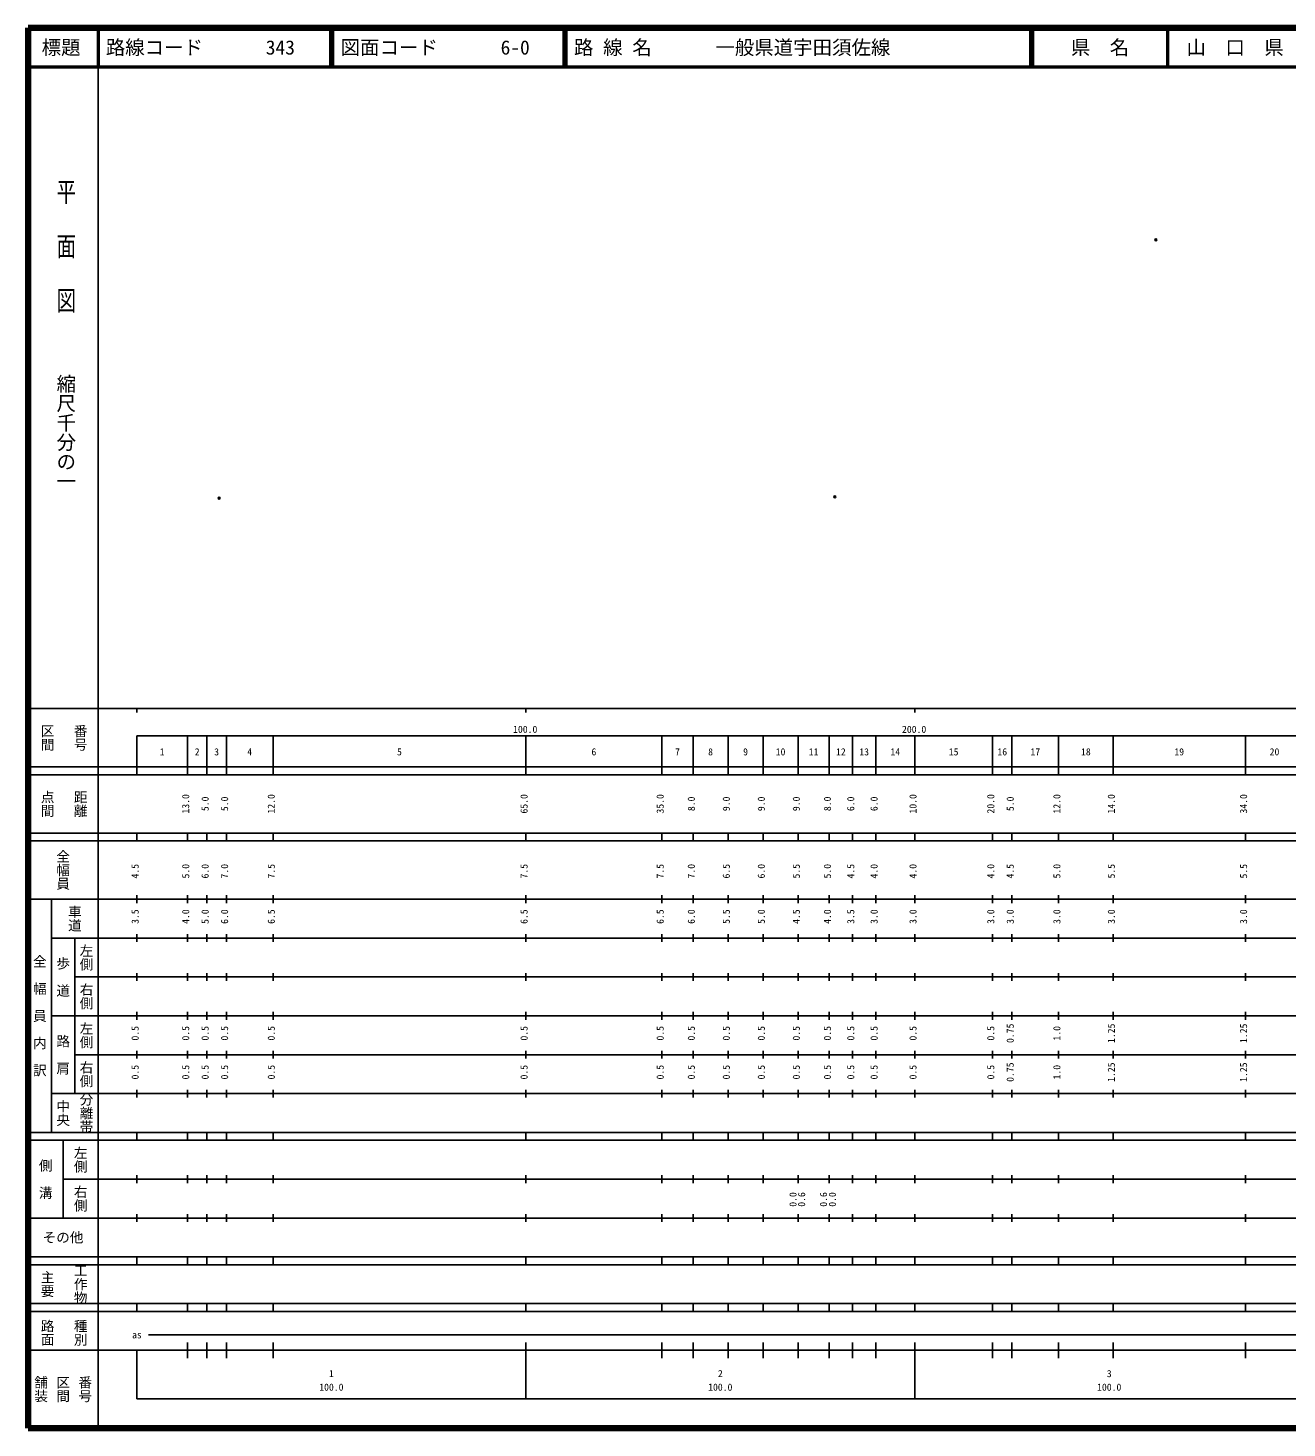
# Model space of a CAD drawing. Units: millimetres on the paper. Extents: x 40 to 680, y 20 to 380.
# Drawn here: x 40 to 363.7, y 20 to 380 of the extents above; entities that cross this region are included whole.
import ezdxf
from ezdxf.enums import TextEntityAlignment as Align

# ---------------------------------------------------------------- set-up
doc = ezdxf.new("R2010")
doc.units = ezdxf.units.MM
doc.header["$PDMODE"] = 32
doc.header["$PDSIZE"] = 0.5
doc.layers.add('M-OTRS', color=6, linetype='Continuous')
doc.layers.add('M-TTL-TXT', color=7, linetype='Continuous')
for name, color, linetype, lineweight in [('M-TTL', 2, 'Continuous', 140), ('M-TTL-BAND', 7, 'Continuous', 25), ('M-TTL-LINE', 7, 'Continuous', 50)]:
    doc.layers.add(name, color=color, linetype=linetype, lineweight=lineweight)
doc.styles.add('@ＭＳ ゴシック', font='')
doc.styles.add('ＭＳ ゴシック', font='')
doc.styles.get('@ＭＳ ゴシック').set_extended_font_data('@MS Gothic')
doc.styles.get('ＭＳ ゴシック').set_extended_font_data('MS Gothic')

msp = doc.modelspace()

# ---------------------------------------------------------------- linework, layer by layer
at = {"layer": 'M-OTRS'}
for p in [(329.994, 325.538), (89.142, 259.086), (247.419, 259.43)]:
    msp.add_point(p, dxfattribs=at)
at = {"layer": 'M-TTL'}
for p, q in [((40, 380), (40, 20)), ((680, 380), (40, 380)), ((40, 20), (680, 20))]:
    msp.add_line(p, q, dxfattribs=at)
at = {"layer": 'M-TTL-BAND'}
for p, q in [((58, 370), (58, 20)), ((40, 205), (579, 205)), ((68, 205), (68, 204)), ((168, 205), (168, 204)), ((268, 205), (268, 204)), ((68, 198), (579, 198)), ((68, 198), (68, 188)), ((81, 188), (81, 198)), ((86, 188), (86, 198)), ((91, 188), (91, 198)), ((103, 188), (103, 198)), ((168, 188), (168, 198)), ((203, 188), (203, 198)), ((211, 188), (211, 198)), ((220, 188), (220, 198)), ((229, 188), (229, 198)), ((238, 188), (238, 198)), ((246, 188), (246, 198)), ((252, 188), (252, 198)), ((258, 188), (258, 198)), ((268, 188), (268, 198)), ((288, 188), (288, 198)), ((293, 188), (293, 198)), ((305, 188), (305, 198)), ((319, 188), (319, 198)), ((353, 188), (353, 198)), ((40, 190), (579, 190)), ((40, 188), (579, 188)), ((40, 173), (579, 173)), ((68, 171), (68, 173)), ((81, 171), (81, 173)), ((86, 171), (86, 173)), ((91, 171), (91, 173)), ((103, 171), (103, 173)), ((168, 171), (168, 173)), ((203, 171), (203, 173)), ((211, 171), (211, 173)), ((220, 171), (220, 173)), ((229, 171), (229, 173)), ((238, 171), (238, 173)), ((246, 171), (246, 173)), ((252, 171), (252, 173)), ((258, 171), (258, 173)), ((268, 171), (268, 173)), ((288, 171), (288, 173)), ((293, 171), (293, 173)), ((305, 171), (305, 173)), ((319, 171), (319, 173)), ((353, 171), (353, 173)), ((40, 171), (579, 171)), ((40, 156), (579, 156)), ((46, 96), (46, 156)), ((68, 155), (68, 157)), ((81, 155), (81, 157)), ((86, 155), (86, 157)), ((91, 155), (91, 157)), ((103, 155), (103, 157)), ((168, 155), (168, 157)), ((203, 155), (203, 157)), ((211, 155), (211, 157)), ((220, 155), (220, 157)), ((229, 155), (229, 157)), ((238, 155), (238, 157)), ((246, 155), (246, 157)), ((252, 155), (252, 157)), ((258, 155), (258, 157)), ((268, 155), (268, 157)), ((288, 155), (288, 157)), ((293, 155), (293, 157)), ((305, 155), (305, 157)), ((319, 155), (319, 157)), ((353, 155), (353, 157)), ((46, 146), (579, 146)), ((52, 146), (52, 106)), ((68, 145), (68, 147)), ((81, 145), (81, 147)), ((86, 145), (86, 147)), ((91, 145), (91, 147)), ((103, 145), (103, 147)), ((168, 145), (168, 147)), ((203, 145), (203, 147)), ((211, 145), (211, 147)), ((220, 145), (220, 147)), ((229, 145), (229, 147)), ((238, 145), (238, 147)), ((246, 145), (246, 147)), ((252, 145), (252, 147)), ((258, 145), (258, 147)), ((268, 145), (268, 147)), ((288, 145), (288, 147)), ((293, 145), (293, 147)), ((305, 145), (305, 147)), ((319, 145), (319, 147)), ((353, 145), (353, 147)), ((68, 135), (68, 137)), ((81, 135), (81, 137)), ((86, 135), (86, 137)), ((91, 135), (91, 137)), ((103, 135), (103, 137)), ((168, 135), (168, 137)), ((203, 135), (203, 137)), ((211, 135), (211, 137)), ((220, 135), (220, 137)), ((229, 135), (229, 137)), ((238, 135), (238, 137)), ((246, 135), (246, 137)), ((252, 135), (252, 137)), ((258, 135), (258, 137)), ((268, 135), (268, 137)), ((288, 135), (288, 137)), ((293, 135), (293, 137)), ((305, 135), (305, 137)), ((319, 135), (319, 137)), ((353, 135), (353, 137)), ((52, 136), (579, 136)), ((46, 126), (579, 126)), ((68, 125), (68, 127)), ((81, 125), (81, 127)), ((86, 125), (86, 127)), ((91, 125), (91, 127)), ((103, 125), (103, 127)), ((168, 125), (168, 127)), ((203, 125), (203, 127)), ((211, 125), (211, 127)), ((220, 125), (220, 127)), ((229, 125), (229, 127)), ((238, 125), (238, 127)), ((246, 125), (246, 127)), ((252, 125), (252, 127)), ((258, 125), (258, 127)), ((268, 125), (268, 127)), ((288, 125), (288, 127)), ((293, 125), (293, 127)), ((305, 125), (305, 127)), ((319, 125), (319, 127)), ((353, 125), (353, 127)), ((52, 116), (579, 116)), ((68, 115), (68, 117)), ((81, 115), (81, 117)), ((86, 115), (86, 117)), ((91, 115), (91, 117)), ((103, 115), (103, 117)), ((168, 115), (168, 117)), ((203, 115), (203, 117)), ((211, 115), (211, 117)), ((220, 115), (220, 117)), ((229, 115), (229, 117)), ((238, 115), (238, 117)), ((246, 115), (246, 117)), ((252, 115), (252, 117)), ((258, 115), (258, 117)), ((268, 115), (268, 117)), ((288, 115), (288, 117)), ((293, 115), (293, 117)), ((305, 115), (305, 117)), ((319, 115), (319, 117)), ((353, 115), (353, 117)), ((46, 106), (579, 106)), ((68, 105), (68, 107)), ((81, 105), (81, 107)), ((86, 105), (86, 107)), ((91, 105), (91, 107)), ((103, 105), (103, 107)), ((168, 105), (168, 107)), ((203, 105), (203, 107)), ((211, 105), (211, 107)), ((220, 105), (220, 107)), ((229, 105), (229, 107)), ((238, 105), (238, 107)), ((246, 105), (246, 107)), ((252, 105), (252, 107)), ((258, 105), (258, 107)), ((268, 105), (268, 107)), ((288, 105), (288, 107)), ((293, 105), (293, 107)), ((305, 105), (305, 107)), ((319, 105), (319, 107)), ((353, 105), (353, 107)), ((40, 96), (579, 96)), ((40, 94), (579, 94)), ((49, 94), (49, 74)), ((68, 94), (68, 96)), ((81, 94), (81, 96)), ((86, 94), (86, 96)), ((91, 94), (91, 96)), ((103, 94), (103, 96)), ((168, 94), (168, 96)), ((203, 94), (203, 96)), ((211, 94), (211, 96)), ((220, 94), (220, 96)), ((229, 94), (229, 96)), ((238, 94), (238, 96)), ((246, 94), (246, 96)), ((252, 94), (252, 96)), ((258, 94), (258, 96)), ((268, 94), (268, 96)), ((288, 94), (288, 96)), ((293, 94), (293, 96)), ((305, 94), (305, 96)), ((319, 94), (319, 96)), ((353, 94), (353, 96)), ((49, 84), (579, 84)), ((68, 83), (68, 85)), ((81, 83), (81, 85)), ((86, 83), (86, 85)), ((91, 83), (91, 85)), ((103, 83), (103, 85)), ((168, 83), (168, 85)), ((203, 83), (203, 85)), ((211, 83), (211, 85)), ((220, 83), (220, 85)), ((229, 83), (229, 85)), ((238, 83), (238, 85)), ((246, 83), (246, 85)), ((252, 83), (252, 85)), ((258, 83), (258, 85)), ((268, 83), (268, 85)), ((288, 83), (288, 85)), ((293, 83), (293, 85)), ((305, 83), (305, 85)), ((319, 83), (319, 85)), ((353, 83), (353, 85)), ((40, 74), (579, 74)), ((68, 73), (68, 75)), ((81, 73), (81, 75)), ((86, 73), (86, 75)), ((91, 73), (91, 75)), ((103, 73), (103, 75)), ((168, 73), (168, 75)), ((203, 73), (203, 75)), ((211, 73), (211, 75)), ((220, 73), (220, 75)), ((229, 73), (229, 75)), ((238, 73), (238, 75)), ((246, 73), (246, 75)), ((252, 73), (252, 75)), ((258, 73), (258, 75)), ((268, 73), (268, 75)), ((288, 73), (288, 75)), ((293, 73), (293, 75)), ((305, 73), (305, 75)), ((319, 73), (319, 75)), ((353, 73), (353, 75)), ((40, 64), (579, 64)), ((40, 62), (579, 62)), ((68, 62), (68, 64)), ((81, 62), (81, 64)), ((86, 62), (86, 64)), ((91, 62), (91, 64)), ((103, 62), (103, 64)), ((168, 62), (168, 64)), ((203, 62), (203, 64)), ((211, 62), (211, 64)), ((220, 62), (220, 64)), ((229, 62), (229, 64)), ((238, 62), (238, 64)), ((246, 62), (246, 64)), ((252, 62), (252, 64)), ((258, 62), (258, 64)), ((268, 62), (268, 64)), ((288, 62), (288, 64)), ((293, 62), (293, 64)), ((305, 62), (305, 64)), ((319, 62), (319, 64)), ((353, 62), (353, 64)), ((40, 52), (579, 52)), ((68, 50), (68, 52)), ((81, 50), (81, 52)), ((86, 50), (86, 52)), ((91, 50), (91, 52)), ((103, 50), (103, 52)), ((168, 50), (168, 52)), ((203, 50), (203, 52)), ((211, 50), (211, 52)), ((220, 50), (220, 52)), ((229, 50), (229, 52)), ((238, 50), (238, 52)), ((246, 50), (246, 52)), ((252, 50), (252, 52)), ((258, 50), (258, 52)), ((268, 50), (268, 52)), ((288, 50), (288, 52)), ((293, 50), (293, 52)), ((305, 50), (305, 52)), ((319, 50), (319, 52)), ((353, 50), (353, 52)), ((40, 50), (579, 50)), ((71, 44), (565, 44)), ((40, 40), (579, 40)), ((68, 40), (68, 27.5)), ((81, 38), (81, 42)), ((86, 38), (86, 42)), ((91, 38), (91, 42)), ((103, 38), (103, 42)), ((168, 27.5), (168, 42)), ((203, 38), (203, 42)), ((211, 38), (211, 42)), ((220, 38), (220, 42)), ((229, 38), (229, 42)), ((238, 38), (238, 42)), ((246, 38), (246, 42)), ((252, 38), (252, 42)), ((258, 38), (258, 42)), ((268, 27.5), (268, 42)), ((288, 38), (288, 42)), ((293, 38), (293, 42)), ((305, 38), (305, 42)), ((319, 38), (319, 42)), ((353, 38), (353, 42)), ((68, 27.5), (579, 27.5))]:
    msp.add_line(p, q, dxfattribs=at)
at = {"layer": 'M-TTL-LINE'}
for p, q in [((58, 380), (58, 370)), ((117.75, 380), (117.75, 370)), ((118.25, 380), (118.25, 370)), ((177.75, 380), (177.75, 370)), ((178.25, 380), (178.25, 370)), ((297.75, 380), (297.75, 370)), ((298.25, 380), (298.25, 370)), ((333, 380), (333, 370)), ((40, 370), (680, 370))]:
    msp.add_line(p, q, dxfattribs=at)

# ---------------------------------------------------------------- texts
at = {"layer": 'M-TTL-BAND', "style": '@ＭＳ ゴシック', "width": 1.4}
msp.add_text('平  面  図', height=3.666, rotation=270, dxfattribs=at).set_placement((49.777, 306.475), align=Align.MIDDLE_RIGHT)
at = {"layer": 'M-TTL-BAND', "style": '@ＭＳ ゴシック'}
msp.add_text('縮尺千分の一', height=3.666, rotation=270, dxfattribs=at).set_placement((49.777, 261.03), align=Align.MIDDLE_RIGHT)
for s, p in [('区間', (45, 197.5)), ('番号', (53.5, 197.5)), ('点間', (45, 180.5)), ('距離', (53.5, 180.5)), ('全幅員', (49, 163.5)), ('車道', (52, 151)), ('左側', (55, 141)), ('全\u3000幅\u3000員\u3000内\u3000訳', (43, 126)), ('歩\u3000道', (49, 136)), ('右側', (55, 131)), ('左側', (55, 121)), ('路\u3000肩', (49, 116)), ('右側', (55, 111)), ('分離帯', (55, 101)), ('中央', (49, 101)), ('左側', (53.5, 89)), ('側\u3000溝', (44.5, 84)), ('右側', (53.5, 79)), ('工作物', (53.5, 57)), ('主要', (45, 57)), ('路面', (45, 44.5)), ('種別', (53.5, 44.5)), ('舗装', (43.333, 30)), ('区間', (49, 30)), ('番号', (54.667, 30))]:
    msp.add_text(s, height=2.566, rotation=270, dxfattribs=at).set_placement(p, align=Align.MIDDLE_CENTER)
at = {"layer": 'M-TTL-BAND', "style": 'ＭＳ ゴシック'}
for s, p in [('100.0', (167.844, 198.195)), ('200.0', (267.844, 198.195)), ('1', (74.5, 192.405)), ('2', (83.5, 192.405)), ('3', (88.5, 192.405)), ('4', (97, 192.405)), ('5', (135.5, 192.405)), ('6', (185.5, 192.405)), ('7', (207, 192.405)), ('8', (215.5, 192.405)), ('9', (224.5, 192.405)), ('10', (233.5, 192.405)), ('11', (242, 192.405)), ('12', (249, 192.405)), ('13', (255, 192.405)), ('14', (263, 192.405)), ('15', (278, 192.405)), ('16', (290.5, 192.405)), ('17', (299, 192.405)), ('18', (312, 192.405)), ('19', (336, 192.405)), ('20', (360.5, 192.405)), ('as', (68, 42.5)), ('1', (118, 32.523)), ('2', (218, 32.523)), ('3', (318, 32.523)), ('100.0', (118, 29.033)), ('100.0', (218, 29.033)), ('100.0', (318, 29.033))]:
    msp.add_text(s, height=1.833, dxfattribs=at).set_placement(p, align=Align.BOTTOM_CENTER)
for s, p in [('13.0', (82, 180.5)), ('5.0', (87, 180.5)), ('5.0', (92, 180.5)), ('12.0', (104, 180.5)), ('65.0', (169, 180.5)), ('35.0', (204, 180.5)), ('8.0', (212, 180.5)), ('9.0', (221, 180.5)), ('9.0', (230, 180.5)), ('9.0', (239, 180.5)), ('8.0', (247, 180.5)), ('6.0', (253, 180.5)), ('6.0', (259, 180.5)), ('10.0', (269, 180.5)), ('20.0', (289, 180.5)), ('5.0', (294, 180.5)), ('12.0', (306, 180.5)), ('14.0', (320, 180.5)), ('34.0', (354, 180.5)), ('4.5', (69, 163.174)), ('5.0', (82, 163.174)), ('6.0', (87, 163.174)), ('7.0', (92, 163.174)), ('7.5', (104, 163.174)), ('7.5', (169, 163.174)), ('7.5', (204, 163.174)), ('7.0', (212, 163.174)), ('6.5', (221, 163.174)), ('6.0', (230, 163.174)), ('5.5', (239, 163.174)), ('5.0', (247, 163.174)), ('4.5', (253, 163.174)), ('4.0', (259, 163.174)), ('4.0', (269, 163.174)), ('4.0', (289, 163.174)), ('4.5', (294, 163.174)), ('5.0', (306, 163.174)), ('5.5', (320, 163.174)), ('5.5', (354, 163.174)), ('3.5', (69, 151.5)), ('4.0', (82, 151.5)), ('5.0', (87, 151.5)), ('6.0', (92, 151.5)), ('6.5', (104, 151.5)), ('6.5', (169, 151.5)), ('6.5', (204, 151.5)), ('6.0', (212, 151.5)), ('5.5', (221, 151.5)), ('5.0', (230, 151.5)), ('4.5', (239, 151.5)), ('4.0', (247, 151.5)), ('3.5', (253, 151.5)), ('3.0', (259, 151.5)), ('3.0', (269, 151.5)), ('3.0', (289, 151.5)), ('3.0', (294, 151.5)), ('3.0', (306, 151.5)), ('3.0', (320, 151.5)), ('3.0', (354, 151.5)), ('0.5', (69, 121.5)), ('0.5', (82, 121.5)), ('0.5', (87, 121.5)), ('0.5', (92, 121.5)), ('0.5', (104, 121.5)), ('0.5', (169, 121.5)), ('0.5', (204, 121.5)), ('0.5', (212, 121.5)), ('0.5', (221, 121.5)), ('0.5', (230, 121.5)), ('0.5', (239, 121.5)), ('0.5', (247, 121.5)), ('0.5', (253, 121.5)), ('0.5', (259, 121.5)), ('0.5', (269, 121.5)), ('0.5', (289, 121.5)), ('0.75', (294, 121.5)), ('1.0', (306, 121.5)), ('1.25', (320, 121.5)), ('1.25', (354, 121.5)), ('0.5', (69, 111.5)), ('0.5', (82, 111.5)), ('0.5', (87, 111.5)), ('0.5', (92, 111.5)), ('0.5', (104, 111.5)), ('0.5', (169, 111.5)), ('0.5', (204, 111.5)), ('0.5', (212, 111.5)), ('0.5', (221, 111.5)), ('0.5', (230, 111.5)), ('0.5', (239, 111.5)), ('0.5', (247, 111.5)), ('0.5', (253, 111.5)), ('0.5', (259, 111.5)), ('0.5', (269, 111.5)), ('0.5', (289, 111.5)), ('0.75', (294, 111.5)), ('1.0', (306, 111.5)), ('1.25', (320, 111.5)), ('1.25', (354, 111.5)), ('0.0', (238.149, 78.764)), ('0.6', (240.37, 78.764)), ('0.6', (246, 78.764)), ('0.0', (248.279, 78.764))]:
    msp.add_text(s, height=1.833, rotation=90, dxfattribs=at).set_placement(p, align=Align.BOTTOM_CENTER)
msp.add_text('その他', height=2.566, dxfattribs=at).set_placement((49, 69), align=Align.MIDDLE_CENTER)
at = {"layer": 'M-TTL-TXT', "style": 'ＭＳ ゴシック'}
for s, p in [('標題', (48.5, 375)), ('県\u3000名', (315.625, 375)), ('山\u3000口\u3000県', (350.375, 375))]:
    msp.add_text(s, height=3.666, dxfattribs=at).set_placement(p, align=Align.MIDDLE_CENTER)
for s, p in [('路線コード', (60, 375)), ('343', (101.142, 375)), ('図面コード', (120.38, 375)), ('6-0', (161.521, 375)), ('路 線 名', (180.38, 375)), ('一般県道宇田須佐線', (216.734, 375))]:
    msp.add_text(s, height=3.666, dxfattribs=at).set_placement(p, align=Align.MIDDLE_LEFT)

doc.saveas('drawing.dxf')
